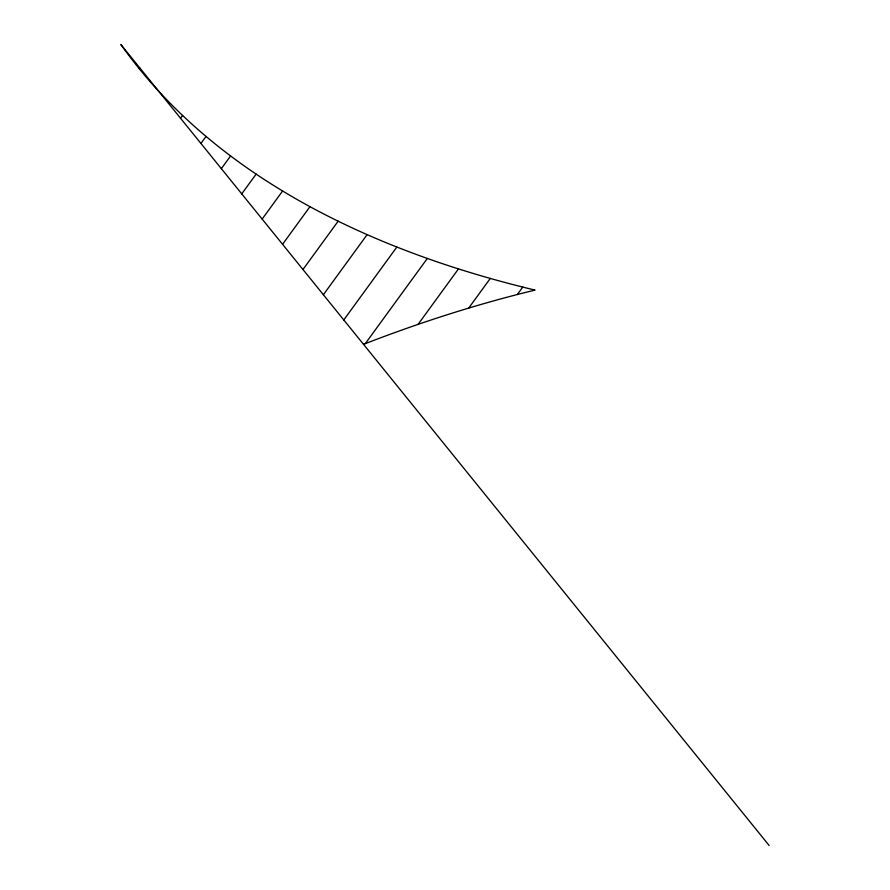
<?xml version="1.0" encoding="UTF-8"?>
<svg xmlns="http://www.w3.org/2000/svg" width="890" height="890" viewBox="0 0 890 890"><rect width="100%" height="100%" fill="white"/><g stroke="black" fill="none" stroke-linecap="round" stroke-linejoin="round"><path stroke-width="1.33" d="M139.14 68.597L139.708 67.807M180.525 118.225L182.561 115.433M200.929 143.446L206.046 136.426M221.343 168.655L230.588 155.95M241.746 193.875L256.131 174.106M262.149 219.085L282.608 190.994M282.564 244.305L309.965 206.658M302.967 269.514L338.144 221.187M323.382 294.724L367.125 234.626M343.785 319.944L396.862 247.031M365.312 343.618L427.322 258.445M418.089 324.372L458.472 268.891M468.696 308.096L490.29 278.425M517.335 294.523L522.764 287.081M769.149 845.5L120.851 44.5A2373.964 1025.758 -26.2 0 0 535.079 290.096A678.803 293.3 -26.2 0 0 363.509 344.319"/></g></svg>
